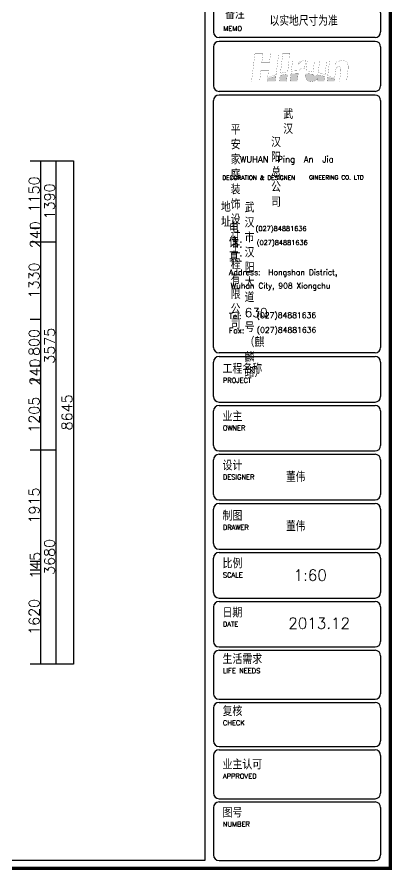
# Model space of a CAD drawing. Header units: millimetres. Extents: x 512961 to 915856, y -1268271 to -458543.
# Drawn here: x 852918 to 859365, y -1268271 to -1253614 of the extents above; entities that cross this region are included whole.
import ezdxf

# ---------------------------------------------------------------- set-up
doc = ezdxf.new("R2010")
doc.units = ezdxf.units.MM
doc.header["$MEASUREMENT"] = 0
doc.header["$PDMODE"] = 3
doc.layers.get('0').update_dxf_attribs({"linetype": 'CONTINUOUS'})
doc.layers.get('DEFPOINTS').update_dxf_attribs({"linetype": 'CONTINUOUS'})
doc.layers.add('txt', color=7, linetype='CONTINUOUS')
doc.styles.add('HZXY', font='complex.shx', dxfattribs={"bigfont": 'HZXY.shx'})
doc.styles.add('ROMAND', font='romand')
doc.styles.get("Standard").update_dxf_attribs({"font": 'complex.shx', "bigfont": 'hzxy.shx'})
doc.dimstyles.new('LMDIM40', dxfattribs={"dimtxt": 80, "dimasz": 20, "dimexe": 0, "dimexo": 0, "dimgap": 25, "dimtad": 1, "dimdec": 0, "dimzin": 0, "dimdsep": 46, "dimtxsty": 'Standard', "dimblk1": 'DOT', "dimblk2": 'DOT', "dimsah": 1, "dimcen": 0, "dimclrd": 2, "dimclre": 2, "dimclrt": 2, "dimadec": 0, "dimazin": 0, "dimtfac": 1, "dimtdec": 0, "dimtmove": 2, "dimatfit": 3, "dimldrblk": 'DOT', "dimfxl": 1, "dimtolj": 1, "dimtzin": 0, "dimarcsym": 0})

# ---------------------------------------------------------------- blocks, each defined once
blk = doc.blocks.new('_ArchTick')
at = {"color": 0, "linetype": 'ByBlock', "const_width": 0.15}
blk.add_lwpolyline([(-0.5, -0.5), (0.5, 0.5)], dxfattribs=at)
blk = doc.blocks.new('*D935')
at = {"layer": 'DEFPOINTS', "color": 0}
for p in [(853141, -1263111), (853327, -1263111), (853141, -1264731)]:
    blk.add_point(p, dxfattribs=at)
at = {"layer": 'txt', "color": 2, "lineweight": -2}
for p, q in [((853141, -1263111), (853327, -1263111)), ((853327, -1264731), (853327, -1263111)), ((853141, -1264731), (853327, -1264731))]:
    blk.add_line(p, q, dxfattribs=at)
at = {"layer": 'txt', "color": 2, "lineweight": -2, "xscale": 20, "yscale": 20, "zscale": 20}
for p, rotation in [((853327, -1263111), 90), ((853327, -1264731), 270)]:
    blk.add_blockref('_ArchTick', p, dxfattribs=dict(at, rotation=rotation))
at = {"layer": 'txt', "color": 2, "insert": (853212, -1263921), "char_height": 180, "attachment_point": 5, "rotation": 90}
blk.add_mtext('\\A1;1620', dxfattribs=at)
blk = doc.blocks.new('_DOT')
at = {"color": 0, "linetype": 'ByBlock'}
blk.add_line((-0.5, 0), (-1, 0), dxfattribs=at)
at = {"color": 0, "linetype": 'ByBlock', "const_width": 0.5}
blk.add_lwpolyline([(-0.25, 0, 1), (0.25, 0, 1)], format="xyb", close=True, dxfattribs=at)
blk = doc.blocks.new('DOT')
at = {"color": 0, "linetype": 'ByBlock'}
blk.add_line((-0.35, 0), (-1, 0), dxfattribs=at)
at = {"color": 0, "linetype": 'ByBlock', "const_width": 0.35}
blk.add_lwpolyline([(-0.175, 0, 1), (0.175, 0, 1)], format="xyb", close=True, dxfattribs=at)
blk = doc.blocks.new('*D936')
at = {"layer": 'DEFPOINTS', "color": 0}
for p in [(853141, -1262966), (853327, -1262966), (853141, -1263111)]:
    blk.add_point(p, dxfattribs=at)
at = {"layer": 'txt', "color": 2, "lineweight": -2}
for p, q in [((853141, -1262966), (853327, -1262966)), ((853327, -1263111), (853327, -1262966)), ((853141, -1263111), (853327, -1263111))]:
    blk.add_line(p, q, dxfattribs=at)
at = {"layer": 'txt', "color": 2, "lineweight": -2, "xscale": 20, "yscale": 20, "zscale": 20}
for p, rotation in [((853327, -1262966), 90), ((853327, -1263111), 270)]:
    blk.add_blockref('_ArchTick', p, dxfattribs=dict(at, rotation=rotation))
at = {"layer": 'txt', "color": 2, "insert": (853234, -1263038), "char_height": 180, "attachment_point": 5, "rotation": 90}
blk.add_mtext('\\A1;145', dxfattribs=at)
blk = doc.blocks.new('*D937')
at = {"layer": 'DEFPOINTS', "color": 0}
for p in [(853141, -1261051), (853327, -1261051), (853141, -1262966)]:
    blk.add_point(p, dxfattribs=at)
at = {"layer": 'txt', "color": 2, "lineweight": -2}
for p, q in [((853141, -1261051), (853327, -1261051)), ((853327, -1262966), (853327, -1261051)), ((853141, -1262966), (853327, -1262966))]:
    blk.add_line(p, q, dxfattribs=at)
at = {"layer": 'txt', "color": 2, "lineweight": -2, "xscale": 20, "yscale": 20, "zscale": 20}
for p, rotation in [((853327, -1261051), 90), ((853327, -1262966), 270)]:
    blk.add_blockref('_ArchTick', p, dxfattribs=dict(at, rotation=rotation))
at = {"layer": 'txt', "color": 2, "insert": (853212, -1262008), "char_height": 180, "attachment_point": 5, "rotation": 90}
blk.add_mtext('\\A1;1915', dxfattribs=at)
blk = doc.blocks.new('*D938')
at = {"layer": 'DEFPOINTS', "color": 0}
for p in [(853141, -1259846), (853327, -1259846), (853141, -1261051)]:
    blk.add_point(p, dxfattribs=at)
at = {"layer": 'txt', "color": 2, "lineweight": -2}
for p, q in [((853141, -1259846), (853327, -1259846)), ((853327, -1261051), (853327, -1259846)), ((853141, -1261051), (853327, -1261051))]:
    blk.add_line(p, q, dxfattribs=at)
at = {"layer": 'txt', "color": 2, "lineweight": -2, "xscale": 20, "yscale": 20, "zscale": 20}
for p, rotation in [((853327, -1259846), 90), ((853327, -1261051), 270)]:
    blk.add_blockref('_ArchTick', p, dxfattribs=dict(at, rotation=rotation))
at = {"layer": 'txt', "color": 2, "insert": (853212, -1260448), "char_height": 180, "attachment_point": 5, "rotation": 90}
blk.add_mtext('\\A1;1205', dxfattribs=at)
blk = doc.blocks.new('*D939')
at = {"layer": 'DEFPOINTS', "color": 0}
for p in [(853141, -1259606), (853327, -1259606), (853141, -1259846)]:
    blk.add_point(p, dxfattribs=at)
at = {"layer": 'txt', "color": 2, "lineweight": -2}
for p, q in [((853141, -1259606), (853327, -1259606)), ((853327, -1259846), (853327, -1259606)), ((853141, -1259846), (853327, -1259846))]:
    blk.add_line(p, q, dxfattribs=at)
at = {"layer": 'txt', "color": 2, "lineweight": -2, "xscale": 20, "yscale": 20, "zscale": 20}
for p, rotation in [((853327, -1259606), 90), ((853327, -1259846), 270)]:
    blk.add_blockref('_ArchTick', p, dxfattribs=dict(at, rotation=rotation))
at = {"layer": 'txt', "color": 2, "insert": (853227, -1259715), "char_height": 180, "attachment_point": 5, "rotation": 90}
blk.add_mtext('\\A1;240', dxfattribs=at)
blk = doc.blocks.new('*D940')
at = {"layer": 'DEFPOINTS', "color": 0}
for p in [(853141, -1258806), (853327, -1258806), (853141, -1259606)]:
    blk.add_point(p, dxfattribs=at)
at = {"layer": 'txt', "color": 2, "lineweight": -2}
for p, q in [((853141, -1258806), (853327, -1258806)), ((853327, -1259606), (853327, -1258806)), ((853141, -1259606), (853327, -1259606))]:
    blk.add_line(p, q, dxfattribs=at)
at = {"layer": 'txt', "color": 2, "lineweight": -2, "xscale": 20, "yscale": 20, "zscale": 20}
for p, rotation in [((853327, -1258806), 90), ((853327, -1259606), 270)]:
    blk.add_blockref('_ArchTick', p, dxfattribs=dict(at, rotation=rotation))
at = {"layer": 'txt', "color": 2, "insert": (853212, -1259206), "char_height": 180, "attachment_point": 5, "rotation": 90}
blk.add_mtext('\\A1;800', dxfattribs=at)
blk = doc.blocks.new('*D941')
at = {"layer": 'DEFPOINTS', "color": 0}
for p in [(853141, -1257476), (853327, -1257476), (853141, -1258806)]:
    blk.add_point(p, dxfattribs=at)
at = {"layer": 'txt', "color": 2, "lineweight": -2}
for p, q in [((853141, -1257476), (853327, -1257476)), ((853327, -1258806), (853327, -1257476)), ((853141, -1258806), (853327, -1258806))]:
    blk.add_line(p, q, dxfattribs=at)
at = {"layer": 'txt', "color": 2, "lineweight": -2, "xscale": 20, "yscale": 20, "zscale": 20}
for p, rotation in [((853327, -1257476), 90), ((853327, -1258806), 270)]:
    blk.add_blockref('_ArchTick', p, dxfattribs=dict(at, rotation=rotation))
at = {"layer": 'txt', "color": 2, "insert": (853212, -1258141), "char_height": 180, "attachment_point": 5, "rotation": 90}
blk.add_mtext('\\A1;1330', dxfattribs=at)
blk = doc.blocks.new('*D942')
at = {"layer": 'DEFPOINTS', "color": 0}
for p in [(853141, -1257236), (853327, -1257236), (853141, -1257476)]:
    blk.add_point(p, dxfattribs=at)
at = {"layer": 'txt', "color": 2, "lineweight": -2}
for p, q in [((853141, -1257236), (853327, -1257236)), ((853327, -1257476), (853327, -1257236)), ((853141, -1257476), (853327, -1257476))]:
    blk.add_line(p, q, dxfattribs=at)
at = {"layer": 'txt', "color": 2, "lineweight": -2, "xscale": 20, "yscale": 20, "zscale": 20}
for p, rotation in [((853327, -1257236), 90), ((853327, -1257476), 270)]:
    blk.add_blockref('_ArchTick', p, dxfattribs=dict(at, rotation=rotation))
at = {"layer": 'txt', "color": 2, "insert": (853231, -1257355), "char_height": 180, "attachment_point": 5, "rotation": 90}
blk.add_mtext('\\A1;240', dxfattribs=at)
blk = doc.blocks.new('*D943')
at = {"layer": 'DEFPOINTS', "color": 0}
for p in [(853141, -1256086), (853327, -1256086), (853141, -1257236)]:
    blk.add_point(p, dxfattribs=at)
at = {"layer": 'txt', "color": 2, "lineweight": -2}
for p, q in [((853141, -1256086), (853327, -1256086)), ((853327, -1257236), (853327, -1256086)), ((853141, -1257236), (853327, -1257236))]:
    blk.add_line(p, q, dxfattribs=at)
at = {"layer": 'txt', "color": 2, "lineweight": -2, "xscale": 20, "yscale": 20, "zscale": 20}
for p, rotation in [((853327, -1256086), 90), ((853327, -1257236), 270)]:
    blk.add_blockref('_ArchTick', p, dxfattribs=dict(at, rotation=rotation))
at = {"layer": 'txt', "color": 2, "insert": (853212, -1256661), "char_height": 180, "attachment_point": 5, "rotation": 90}
blk.add_mtext('\\A1;1150', dxfattribs=at)
blk = doc.blocks.new('*D944')
at = {"layer": 'DEFPOINTS', "color": 0}
for p in [(853141, -1261051), (853592, -1261051), (853141, -1264731)]:
    blk.add_point(p, dxfattribs=at)
at = {"layer": 'txt', "color": 2, "lineweight": -2}
for p, q in [((853141, -1261051), (853592, -1261051)), ((853592, -1264731), (853592, -1261051)), ((853141, -1264731), (853592, -1264731))]:
    blk.add_line(p, q, dxfattribs=at)
at = {"layer": 'txt', "color": 2, "lineweight": -2, "xscale": 20, "yscale": 20, "zscale": 20}
for p, rotation in [((853592, -1261051), 90), ((853592, -1264731), 270)]:
    blk.add_blockref('_ArchTick', p, dxfattribs=dict(at, rotation=rotation))
at = {"layer": 'txt', "color": 2, "insert": (853477, -1262891), "char_height": 180, "attachment_point": 5, "rotation": 90}
blk.add_mtext('\\A1;3680', dxfattribs=at)
blk = doc.blocks.new('*D945')
at = {"layer": 'DEFPOINTS', "color": 0}
for p in [(853141, -1257476), (853592, -1257476), (853141, -1261051)]:
    blk.add_point(p, dxfattribs=at)
at = {"layer": 'txt', "color": 2, "lineweight": -2}
for p, q in [((853141, -1257476), (853592, -1257476)), ((853592, -1261051), (853592, -1257476)), ((853141, -1261051), (853592, -1261051))]:
    blk.add_line(p, q, dxfattribs=at)
at = {"layer": 'txt', "color": 2, "lineweight": -2, "xscale": 20, "yscale": 20, "zscale": 20}
for p, rotation in [((853592, -1257476), 90), ((853592, -1261051), 270)]:
    blk.add_blockref('_ArchTick', p, dxfattribs=dict(at, rotation=rotation))
at = {"layer": 'txt', "color": 2, "insert": (853477, -1259263), "char_height": 180, "attachment_point": 5, "rotation": 90}
blk.add_mtext('\\A1;3575', dxfattribs=at)
blk = doc.blocks.new('*D946')
at = {"layer": 'DEFPOINTS', "color": 0}
for p in [(853141, -1256086), (853592, -1256086), (853141, -1257476)]:
    blk.add_point(p, dxfattribs=at)
at = {"layer": 'txt', "color": 2, "lineweight": -2}
for p, q in [((853141, -1256086), (853592, -1256086)), ((853592, -1257476), (853592, -1256086)), ((853141, -1257476), (853592, -1257476))]:
    blk.add_line(p, q, dxfattribs=at)
at = {"layer": 'txt', "color": 2, "lineweight": -2, "xscale": 20, "yscale": 20, "zscale": 20}
for p, rotation in [((853592, -1256086), 90), ((853592, -1257476), 270)]:
    blk.add_blockref('_ArchTick', p, dxfattribs=dict(at, rotation=rotation))
at = {"layer": 'txt', "color": 2, "insert": (853477, -1256781), "char_height": 180, "attachment_point": 5, "rotation": 90}
blk.add_mtext('\\A1;1390', dxfattribs=at)
blk = doc.blocks.new('*D947')
at = {"layer": 'DEFPOINTS', "color": 0}
for p in [(853141, -1256086), (853141, -1264731), (853891, -1264731)]:
    blk.add_point(p, dxfattribs=at)
at = {"layer": 'txt', "color": 2, "lineweight": -2}
for p, q in [((853141, -1256086), (853891, -1256086)), ((853891, -1256086), (853891, -1264731)), ((853141, -1264731), (853891, -1264731))]:
    blk.add_line(p, q, dxfattribs=at)
at = {"layer": 'txt', "color": 2, "lineweight": -2, "xscale": 20, "yscale": 20, "zscale": 20}
for p, rotation in [((853891, -1256086), 90), ((853891, -1264731), 270)]:
    blk.add_blockref('_ArchTick', p, dxfattribs=dict(at, rotation=rotation))
at = {"layer": 'txt', "color": 2, "insert": (853776, -1260408), "char_height": 180, "attachment_point": 5, "rotation": 90}
blk.add_mtext('\\A1;8645', dxfattribs=at)
blk = doc.blocks.new('wadwa')
h = blk.add_hatch(color=8)
h.paths.add_polyline_path([(798039, -987179, 0.008373), (797968, -987156, 0.012524), (797888, -987133), (797877, -987223), (798034, -987223)])
h.paths.add_polyline_path([(797828, -987118, 0.000978), (797747, -987100, 0.008202), (797659, -987083, -0.08076), (797647, -987094, -0.07009), (797633, -987100, -0.065952), (797608, -987102, -0.171138), (797585, -987094, -0.17102), (797572, -987071, 0.00912), (797492, -987063, 0.006727), (797411, -987057, 0.003583), (797410, -987075, 0.027491), (797409, -987113, 0.125398), (797431, -987185, 0.160866), (797484, -987223), (797587, -987223, 0.083032), (797636, -987200, 0.044846), (797662, -987178, 0.0269), (797680, -987157), (797672, -987223), (797815, -987223)])
h.paths.add_polyline_path([(797251, -987054, 0.005645), (797175, -987057, 0.006522), (797093, -987062), (797073, -987223), (797229, -987223)])
h.paths.add_polyline_path([(797015, -987071, 0.008787), (796936, -987082, 0.015086), (796858, -987096), (796842, -987223), (796996, -987223)])
h.paths.add_polyline_path([(796767, -987116, 0.011698), (796677, -987140, 0.006831), (796583, -987170), (796576, -987223), (796754, -987223)])
at = {"color": 4}
for p, q in [((798919, -985614), (795533, -985614)), ((795413, -985735), (795413, -986153)), ((799040, -985735), (799040, -986153)), ((798919, -986274), (795533, -986274)), ((798919, -986358), (795533, -986358)), ((795413, -986478), (795413, -987322)), ((799040, -986478), (799040, -987322)), ((798919, -987442), (795533, -987442)), ((795413, -993000), (795413, -987643)), ((798919, -987523), (795533, -987523)), ((799040, -987643), (799040, -992997)), ((798919, -993118), (795533, -993118)), ((795533, -993195), (798919, -993195)), ((795413, -994064), (795413, -993316)), ((799040, -993316), (799040, -994064)), ((795533, -994184), (798919, -994184)), ((795533, -994257), (798919, -994257)), ((795413, -995125), (795413, -994377)), ((799040, -994377), (799040, -995125)), ((795533, -995246), (798919, -995246)), ((795413, -996187), (795413, -995439)), ((795533, -995318), (798919, -995318)), ((799040, -995439), (799040, -996187)), ((795533, -996307), (798919, -996307)), ((795533, -996387), (798919, -996387)), ((795413, -997255), (795413, -996507)), ((799040, -996507), (799040, -997255)), ((795533, -997376), (798919, -997376)), ((795533, -997448), (798919, -997448)), ((795413, -998317), (795413, -997569)), ((799040, -997569), (799040, -998317)), ((795533, -998437), (798919, -998437)), ((795533, -998510), (798919, -998510)), ((795413, -998630), (795413, -999378)), ((799040, -998630), (799040, -999378)), ((795533, -999499), (798919, -999499)), ((795413, -999692), (795413, -1000512)), ((795533, -999571), (798919, -999571)), ((799040, -999692), (799040, -1000512)), ((795533, -1000633), (798919, -1000633)), ((795413, -1000821), (795413, -1001536)), ((795533, -1000701), (798919, -1000701)), ((799040, -1000821), (799040, -1001536)), ((795533, -1001657), (798919, -1001657)), ((795533, -1001729), (798919, -1001729)), ((795413, -1001850), (795413, -1002670)), ((799040, -1001850), (799040, -1002670)), ((795533, -1002791), (798919, -1002791)), ((795533, -1002862), (798919, -1002862)), ((795413, -1002982), (795413, -1004012)), ((799040, -1002982), (799040, -1004012)), ((795533, -1004133), (798919, -1004133))]:
    blk.add_line(p, q, dxfattribs=at)
at = {"const_width": 72.1}
blk.add_lwpolyline([(773229, -1004301), (799250, -1004299), (799250, -985414), (773229, -985416)], close=True, dxfattribs=at)
at = {"color": 4}
blk.add_lwpolyline([(773410, -985608), (773410, -1004123), (795233, -1004122), (795233, -985607)], close=True, dxfattribs=at)
at = {"const_width": 2.92}
for points in [[(796311, -986620), (796237, -987223), (796412, -987223), (796440, -986991), (796605, -986991), (796586, -987150, -0.021361), (796688, -987107, -0.011006), (796770, -987078), (796828, -986619), (796651, -986619), (796625, -986822), (796459, -986822), (796486, -986620), (796311, -986620)], [(796896, -986783), (796863, -987052, -0.010557), (796939, -987034, -0.012892), (797021, -987019), (797050, -986783), (796896, -986783)], [(797127, -986783), (797100, -987005, -0.011867), (797178, -986998, -0.012997), (797269, -986994, -0.143936), (797304, -986954, -0.143683), (797356, -986941, -0.153668), (797373, -986947), (797389, -986947), (797410, -986773), (797401, -986773, -0.015573), (797397, -986772, 0.08379), (797391, -986770, 0.078886), (797355, -986775, 0.132596), (797301, -986807, 0.089043), (797259, -986871), (797270, -986783), (797127, -986783)], [(797445, -986783), (797419, -986998, -0.015908), (797495, -987005, -0.015358), (797574, -987017), (797602, -986783), (797445, -986783)], [(797715, -986783), (797700, -986909, 0.003215), (797691, -986978, -0.035874), (797681, -987035, -0.014819), (797762, -987056, -0.011975), (797833, -987078), (797869, -986783), (797715, -986783)], [(797892, -987099), (797931, -986783), (798074, -986783), (798066, -986852, -0.054355), (798105, -986810, -0.092924), (798158, -986778, -0.133066), (798238, -986774, -0.145597), (798297, -986802, -0.13647), (798328, -986856, -0.083603), (798335, -986941), (798301, -987223), (798147, -987223), (798175, -987001, 0.0455), (798176, -986964, 0.104986), (798169, -986931, 0.190303), (798146, -986911, 0.109725), (798124, -986908, 0.112267), (798096, -986918, 0.08735), (798078, -986938, 0.032594), (798069, -986959, 0.036354), (798063, -986988), (798041, -987164, 0.013342), (797961, -987127, 0.025843), (797892, -987099, 0.760251)], [(796583, -987170), (796576, -987223), (796754, -987223), (796767, -987116, 0.011698), (796677, -987140, 0.006831), (796583, -987170, -0.764062)], [(796858, -987096), (796842, -987223), (796996, -987223), (797015, -987071, 0.008787), (796936, -987082, 0.015086), (796858, -987096, -1.073063)], [(797093, -987062), (797073, -987223), (797229, -987223), (797251, -987054, 0.005645), (797175, -987057, 0.006522), (797093, -987062, -0.577686)], [(797828, -987118), (797815, -987223), (797672, -987223), (797680, -987157, -0.0269), (797662, -987178, -0.044846), (797636, -987200, -0.098409), (797578, -987226, -0.092639), (797507, -987228, -0.217932), (797431, -987185, -0.125398), (797409, -987113, -0.027491), (797410, -987075, -0.003583), (797411, -987057, -0.006727), (797492, -987063, -0.00912), (797572, -987071, 0.17102), (797585, -987094, 0.171138), (797608, -987102, 0.065952), (797633, -987100, 0.07009), (797647, -987094, 0.08076), (797659, -987083, -0.008202), (797747, -987100, -0.000978), (797828, -987118, 1.199229)], [(797888, -987133), (797877, -987223), (798034, -987223), (798039, -987179, 0.008373), (797968, -987156, 0.012524), (797888, -987133, -1.421416)]]:
    blk.add_lwpolyline(points, format="xyb", dxfattribs=at)
blk.add_lwpolyline([(796917, -986621), (796901, -986746), (797055, -986746), (797070, -986621), (796917, -986621)], dxfattribs=at)
at = {"color": 4}
for centre, start, end in [((795533, -985735), 90, 180), ((798919, -985735), 0, 90), ((795533, -986153), 180, 270), ((798919, -986153), 270, 0), ((795533, -986478), 90, 180), ((798919, -986478), 0, 90), ((795533, -987322), 180, 270), ((798919, -987322), 270, 0), ((795533, -987643), 90, 180), ((798919, -987643), 0, 90), ((795533, -992997), 180, 270), ((798919, -992997), 270, 0), ((795533, -993316), 90, 180), ((798919, -993316), 0, 90), ((795533, -994064), 180, 270), ((798919, -994064), 270, 0), ((795533, -994377), 90, 180), ((798919, -994377), 0, 90), ((795533, -995125), 180, 270), ((798919, -995125), 270, 0), ((795533, -995439), 90, 180), ((798919, -995439), 0, 90), ((795533, -996187), 180, 270), ((798919, -996187), 270, 0), ((795533, -996507), 90, 180), ((798919, -996507), 0, 90), ((795533, -997255), 180, 270), ((798919, -997255), 270, 0), ((795533, -997569), 90, 180), ((798919, -997569), 0, 90), ((795533, -998317), 180, 270), ((798919, -998317), 270, 0), ((795533, -998630), 90, 180), ((798919, -998630), 0, 90), ((795533, -999378), 180, 270), ((798919, -999378), 270, 0), ((795533, -999692), 90, 180), ((798919, -999692), 0, 90), ((795533, -1000512), 180, 270), ((798919, -1000512), 270, 0), ((795533, -1000821), 90, 180), ((798919, -1000821), 0, 90), ((795533, -1001536), 180, 270), ((798919, -1001536), 270, 0), ((795533, -1001850), 90, 180), ((798919, -1001850), 0, 90), ((795533, -1002670), 180, 270), ((798919, -1002670), 270, 0), ((795533, -1002982), 90, 180), ((798919, -1002982), 0, 90), ((795533, -1004012), 180, 270), ((798919, -1004012), 270, 0)]:
    blk.add_arc(centre, 121, start, end, dxfattribs=at)
for s, height, style, p in [('备注', 187.1, 'HZXY', (795660, -985868)), ('以实地尺寸为准', 192.2, 'HZXY', (796629, -986018)), ('MEMO', 106.1, 'ROMAND', (795625, -986131)), ('WUHAN  Ping  An  Jia', 135.48, 'HZXY', (795983, -988985, -2085)), ('DECORATION & DESIGNEN', 92.1, 'HZXY', (795603, -989362, -2085)), ('GINEERING CO. LTD', 92.1, 'HZXY', (797487, -989357, -2085)), ('(027)84881636', 104.26, 'HZXY', (796324, -990472, -1787)), (' (027)84881636', 104.26, 'HZXY', (796277, -990775, -1787)), ('Address:  Hongshan District, ', 121.64, 'HZXY', (795749, -991429, -2085)), (' Wuhan City, 908 Xiongchu  ', 121.64, 'HZXY', (795697, -991721)), (' (027)84881636', 121.64, 'HZXY', (796264, -992362, -1430)), (' (027)84881636', 121.64, 'HZXY', (796266, -992681, -1787)), ('工程名称', 187.1, 'HZXY', (795607, -993565)), ('PROJECT', 106.1, 'ROMAND', (795614, -993766)), ('业主', 187.1, 'HZXY', (795607, -994599)), ('OWNER', 106.1, 'ROMAND', (795614, -994800)), ('设计', 187.1, 'HZXY', (795607, -995664)), ('DESIGNER', 106.1, 'ROMAND', (795614, -995865)), ('制图', 187.1, 'HZXY', (795607, -996756)), ('DRAWER', 106.1, 'ROMAND', (795614, -996957)), ('比例', 187.1, 'HZXY', (795607, -997790)), ('1:60', 240.9, 'HZXY', (797150, -998061)), ('SCALE', 106.1, 'ROMAND', (795614, -997991)), ('日期', 187.1, 'HZXY', (795607, -998856)), ('DATE', 106.1, 'ROMAND', (795614, -999057)), ('2013.12', 240.9, 'HZXY', (797034, -999104)), ('复核', 187.1, 'HZXY', (795607, -1000996)), ('CHECK', 106.1, 'ROMAND', (795614, -1001197)), ('业主认可', 187.1, 'HZXY', (795607, -1002153)), ('APPROVED', 106.1, 'ROMAND', (795614, -1002354)), ('图号', 187.1, 'HZXY', (795607, -1003196)), ('NUMBER', 106.1, 'ROMAND', (795614, -1003397))]:
    blk.add_text(s, height=height, dxfattribs=dict(style=style)).set_placement(p)
for p in [(796987, -995916), (796987, -996985)]:
    blk.add_text('董伟', height=198.7).set_placement(p)
at = {"color": 2}
for s, height, style, p in [('生活需求', 187.1, 'HZXY', (795607, -999867)), ('LIFE NEEDS', 106.1, 'ROMAND', (795614, -1000068))]:
    blk.add_text(s, height=height, dxfattribs=dict(at, style=style)).set_placement(p)
at = {"attachment_point": 1, "style": 'HZXY'}
for s, insert, char_height, width in [('武汉', (796926, -987844, -2085), 194.6, 1.03), ('平安家庭装饰设计工程有限公司', (795784, -988182, -2085), 194.62, 1.22), ('汉阳总公司', (796662, -988455, -2085), 194.6, 0.903), ('地址:', (795574, -989861, -2085), 194.6, 1.22), ('武汉市汉阳大道630号（麒麟路）', (796087, -989874, -2085), 194.62, 1.03), ('电话:', (795747, -990316, -2085), 194.6, 1.22), ('传真:', (795747, -990614, -2085), 194.6, 1.22), ('Tel:', (795747, -992258, -2085), 121.6, 1.22), ('Fax:', (795747, -992571, -2085), 121.6, 1.22), ('{\\fﾷￂￋￎ_GB2312|b0|i0|c134|p49;\\H2.673x;原始结构图}', (784520, -1002612), 187.06, 11235.11)]:
    blk.add_mtext(s, dxfattribs=dict(at, insert=insert, char_height=char_height, width=width))

msp = doc.modelspace()

# ---------------------------------------------------------------- block references
at = {"layer": 'txt', "xscale": 0.7919999999867287, "yscale": 0.7920000000012806, "zscale": 0.7920000000000001}
msp.add_blockref('wadwa', (226330.6, -472836.2), dxfattribs=at)

# ---------------------------------------------------------------- dimensions: what is measured, and where the dimension line sits
at = {"layer": 'txt', "color": 2}
for base, p1, p2, angle, picture, middle in [((853327.1, -1256085.8), (853141.1, -1257235.8), (853141.1, -1256085.8), 270, '*D943', (853212.1, -1256660.8)), ((853592.1, -1256085.8), (853141.1, -1257475.8), (853141.1, -1256085.8), 90, '*D946', (853477.1, -1256780.8)), ((853891.1, -1264730.8), (853141.1, -1256085.8), (853141.1, -1264730.8), 90, '*D947', (853776.1, -1260408.3)), ((853327.1, -1257475.8), (853141.1, -1258805.8), (853141.1, -1257475.8), 270, '*D941', (853212.1, -1258140.8)), ((853592.1, -1257475.8), (853141.1, -1261050.8), (853141.1, -1257475.8), 90, '*D945', (853477.1, -1259263.3)), ((853327.1, -1258805.8), (853141.1, -1259605.8), (853141.1, -1258805.8), 270, '*D940', (853212.1, -1259205.8)), ((853327.1, -1259845.8), (853141.1, -1261050.8), (853141.1, -1259845.8), 270, '*D938', (853212.1, -1260448.3)), ((853327.1, -1261050.8), (853141.1, -1262965.8), (853141.1, -1261050.8), 270, '*D937', (853212.1, -1262008.3)), ((853592.1, -1261050.8), (853141.1, -1264730.8), (853141.1, -1261050.8), 90, '*D944', (853477.1, -1262890.8)), ((853327.1, -1263110.8), (853141.1, -1264730.8), (853141.1, -1263110.8), 270, '*D935', (853212.1, -1263920.8))]:
    dim = msp.add_linear_dim(base=base, p1=p1, p2=p2, angle=angle, dimstyle='LMDIM40', override={"dimtxt": 180, "dimblk": 'ArchTick', "dimsah": 0, "dimldrblk": 'DOT'}, dxfattribs=at)
    dim.commit()
    dim.dimension.update_dxf_attribs({"geometry": picture, "text_midpoint": middle})
for base, p1, p2, picture, middle in [((853327.1, -1257235.8), (853141.1, -1257475.8), (853141.1, -1257235.8), '*D942', (853230.6, -1257355.3)), ((853327.1, -1259605.8), (853141.1, -1259845.8), (853141.1, -1259605.8), '*D939', (853227.1, -1259715.3)), ((853327.1, -1262965.8), (853141.1, -1263110.8), (853141.1, -1262965.8), '*D936', (853233.6, -1263038.3))]:
    dim = msp.add_linear_dim(base=base, p1=p1, p2=p2, angle=270, dimstyle='LMDIM40', override={"dimtxt": 180, "dimblk": 'ArchTick', "dimsah": 0, "dimldrblk": 'DOT'}, dxfattribs=at)
    dim.commit()
    dim.dimension.update_dxf_attribs({"geometry": picture, "text_midpoint": middle, "dimtype": 160})

doc.saveas('drawing.dxf')
